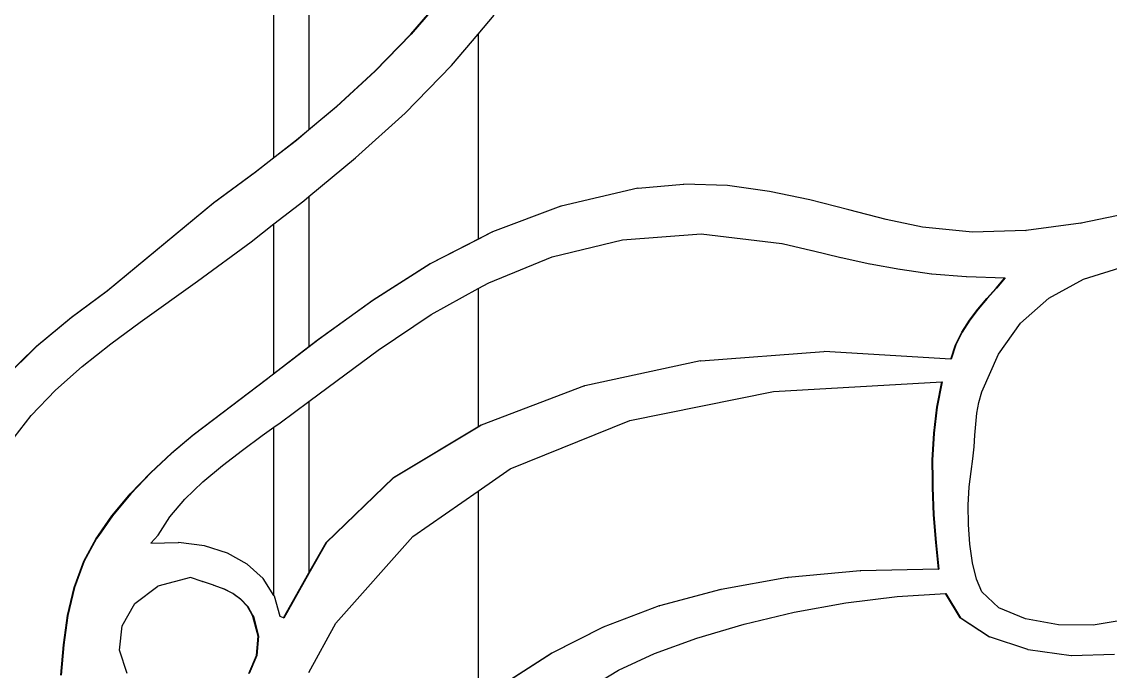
# Model space of a CAD drawing. Header units: inches. Extents: x -343 to 13887, y -13069 to -746.
# Drawn here: x 3026.01 to 3040.47, y -9100.86 to -9092.24 of the extents above; entities that cross this region are included whole.
import ezdxf

# ---------------------------------------------------------------- set-up
doc = ezdxf.new("R2010")
doc.units = ezdxf.units.IN
doc.header["$LTSCALE"] = 17
doc.header["$MEASUREMENT"] = 0
doc.layers.add('OUTLINE', color=1, linetype='Continuous', lineweight=25)

# ---------------------------------------------------------------- blocks, each defined once
blk = doc.blocks.new('kk')
for p, q in [((-1720.193, -2501.977), (-1720.193, -2492.516)), ((-1719.728, -2492.609), (-1719.728, -2501.605)), ((-1718.374, -2500.341), (-1717.932, -2499.822)), ((-1717.927, -2499.822), (-1718.37, -2500.341)), ((-1717.483, -2500.341), (-1717.268, -2500.089)), ((-1718.854, -2500.833), (-1718.374, -2500.341)), ((-1718.37, -2500.341), (-1718.85, -2500.833)), ((-1718.374, -2500.341), (-1718.37, -2500.341)), ((-1717.835, -2500.756), (-1717.483, -2500.341)), ((-1717.483, -2500.341), (-1717.483, -2503.061)), ((-1719.364, -2501.3), (-1718.854, -2500.833)), ((-1718.85, -2500.833), (-1719.36, -2501.3)), ((-1718.854, -2500.833), (-1718.85, -2500.833)), ((-1718.452, -2501.387), (-1717.835, -2500.756)), ((-1719.36, -2501.3), (-1719.892, -2501.746)), ((-1719.728, -2501.605), (-1719.364, -2501.3)), ((-1719.364, -2501.3), (-1719.36, -2501.3)), ((-1719.109, -2501.984), (-1718.452, -2501.387)), ((-1719.896, -2501.746), (-1719.728, -2501.605)), ((-1719.892, -2501.746), (-1720.438, -2502.171)), ((-1720.193, -2501.977), (-1719.896, -2501.746)), ((-1719.896, -2501.746), (-1719.892, -2501.746)), ((-1720.443, -2502.171), (-1720.193, -2501.977)), ((-1719.728, -2502.497), (-1719.109, -2501.984)), ((-1720.997, -2502.581), (-1720.443, -2502.171)), ((-1720.438, -2502.171), (-1720.993, -2502.581)), ((-1720.443, -2502.171), (-1720.438, -2502.171)), ((-1715.36, -2502.386), (-1716.379, -2502.624)), ((-1715.36, -2502.386), (-1715.355, -2502.386)), ((-1715.355, -2502.386), (-1714.756, -2502.33)), ((-1714.756, -2502.33), (-1714.752, -2502.33)), ((-1714.751, -2502.33), (-1714.752, -2502.33)), ((-1714.171, -2502.351), (-1714.751, -2502.33)), ((-1713.614, -2502.428), (-1714.171, -2502.351)), ((-1713.078, -2502.542), (-1713.614, -2502.428)), ((-1722.407, -2503.748), (-1720.997, -2502.581)), ((-1720.993, -2502.581), (-1722.402, -2503.748)), ((-1720.997, -2502.581), (-1720.993, -2502.581)), ((-1720.193, -2502.86), (-1719.795, -2502.553)), ((-1719.795, -2502.553), (-1719.728, -2502.497)), ((-1719.728, -2502.497), (-1719.728, -2504.49)), ((-1712.561, -2502.673), (-1713.078, -2502.542)), ((-1716.383, -2502.624), (-1717.292, -2502.965)), ((-1716.383, -2502.624), (-1716.379, -2502.624)), ((-1712.063, -2502.8), (-1712.561, -2502.673)), ((-1708.771, -2502.703), (-1709.475, -2502.852)), ((-1720.498, -2503.096), (-1720.193, -2502.86)), ((-1720.193, -2504.848), (-1720.193, -2502.86)), ((-1711.581, -2502.905), (-1712.063, -2502.8)), ((-1709.48, -2502.852), (-1710.203, -2502.947)), ((-1709.48, -2502.852), (-1709.475, -2502.852)), ((-1717.292, -2502.965), (-1718.118, -2503.389)), ((-1717.483, -2503.061), (-1717.297, -2502.965)), ((-1717.297, -2502.965), (-1717.292, -2502.965)), ((-1715.565, -2503.072), (-1714.519, -2502.992)), ((-1714.519, -2502.992), (-1713.449, -2503.121)), ((-1710.916, -2502.97), (-1711.581, -2502.905)), ((-1710.207, -2502.947), (-1710.916, -2502.97)), ((-1710.207, -2502.947), (-1710.203, -2502.947)), ((-1721.208, -2503.619), (-1720.498, -2503.096)), ((-1718.122, -2503.389), (-1717.483, -2503.061)), ((-1716.5, -2503.299), (-1715.565, -2503.072)), ((-1713.449, -2503.121), (-1713.444, -2503.121)), ((-1713.444, -2503.121), (-1713.05, -2503.213)), ((-1717.341, -2503.641), (-1716.5, -2503.299)), ((-1713.05, -2503.213), (-1713.045, -2503.213)), ((-1713.045, -2503.213), (-1712.665, -2503.304)), ((-1712.665, -2503.304), (-1712.66, -2503.304)), ((-1712.66, -2503.304), (-1712.28, -2503.388)), ((-1718.882, -2503.872), (-1718.122, -2503.389)), ((-1718.118, -2503.389), (-1718.878, -2503.872)), ((-1718.122, -2503.389), (-1718.118, -2503.389)), ((-1712.28, -2503.388), (-1712.276, -2503.388)), ((-1712.276, -2503.388), (-1711.883, -2503.462)), ((-1711.883, -2503.462), (-1711.879, -2503.462)), ((-1711.879, -2503.462), (-1711.461, -2503.521)), ((-1709.442, -2503.593), (-1708.89, -2503.419)), ((-1711.461, -2503.521), (-1711.456, -2503.521)), ((-1711.456, -2503.521), (-1711, -2503.56)), ((-1711, -2503.56), (-1710.995, -2503.56)), ((-1710.995, -2503.56), (-1710.486, -2503.575)), ((-1710.604, -2503.713), (-1710.486, -2503.575)), ((-1710.482, -2503.575), (-1710.599, -2503.713)), ((-1710.486, -2503.575), (-1710.482, -2503.575)), ((-1709.903, -2503.845), (-1709.442, -2503.593)), ((-1722.884, -2504.105), (-1722.407, -2503.748)), ((-1722.402, -2503.748), (-1722.88, -2504.105)), ((-1722.407, -2503.748), (-1722.402, -2503.748)), ((-1721.97, -2504.163), (-1721.208, -2503.619)), ((-1718.106, -2504.065), (-1717.483, -2503.72)), ((-1717.483, -2503.72), (-1717.341, -2503.641)), ((-1717.483, -2503.72), (-1717.483, -2505.557)), ((-1710.725, -2503.85), (-1710.604, -2503.713)), ((-1710.599, -2503.713), (-1710.721, -2503.85)), ((-1710.604, -2503.713), (-1710.599, -2503.713)), ((-1719.6, -2504.392), (-1718.882, -2503.872)), ((-1718.878, -2503.872), (-1719.595, -2504.392)), ((-1718.882, -2503.872), (-1718.878, -2503.872)), ((-1710.845, -2503.991), (-1710.725, -2503.85)), ((-1710.721, -2503.85), (-1710.841, -2503.991)), ((-1710.725, -2503.85), (-1710.721, -2503.85)), ((-1710.278, -2504.176), (-1709.903, -2503.845)), ((-1710.958, -2504.139), (-1710.845, -2503.991)), ((-1710.841, -2503.991), (-1710.954, -2504.139)), ((-1710.845, -2503.991), (-1710.841, -2503.991)), ((-1723.35, -2504.489), (-1722.884, -2504.105)), ((-1722.88, -2504.105), (-1723.345, -2504.489)), ((-1722.884, -2504.105), (-1722.88, -2504.105)), ((-1722.36, -2504.451), (-1721.97, -2504.163)), ((-1718.81, -2504.538), (-1718.106, -2504.065)), ((-1711.059, -2504.297), (-1710.958, -2504.139)), ((-1710.954, -2504.139), (-1711.055, -2504.297)), ((-1710.958, -2504.139), (-1710.954, -2504.139)), ((-1710.573, -2504.59), (-1710.278, -2504.176)), ((-1711.143, -2504.468), (-1711.059, -2504.297)), ((-1711.055, -2504.297), (-1711.138, -2504.468)), ((-1711.059, -2504.297), (-1711.055, -2504.297)), ((-1722.739, -2504.753), (-1722.36, -2504.451)), ((-1719.595, -2504.392), (-1720.293, -2504.928)), ((-1719.728, -2504.49), (-1719.6, -2504.392)), ((-1719.6, -2504.392), (-1719.595, -2504.392)), ((-1711.203, -2504.656), (-1711.143, -2504.468)), ((-1711.138, -2504.468), (-1711.199, -2504.656)), ((-1711.143, -2504.468), (-1711.138, -2504.468)), ((-1723.783, -2504.911), (-1723.35, -2504.489)), ((-1723.345, -2504.489), (-1723.778, -2504.911)), ((-1723.35, -2504.489), (-1723.345, -2504.489)), ((-1720.193, -2504.848), (-1719.728, -2504.49)), ((-1719.472, -2505.027), (-1718.81, -2504.538)), ((-1714.526, -2504.68), (-1712.89, -2504.556)), ((-1712.89, -2504.556), (-1712.888, -2504.557)), ((-1712.886, -2504.556), (-1712.888, -2504.557)), ((-1711.203, -2504.656), (-1712.886, -2504.556)), ((-1710.792, -2505.089), (-1710.573, -2504.59)), ((-1723.096, -2505.07), (-1722.739, -2504.753)), ((-1714.53, -2504.68), (-1716.063, -2505.012)), ((-1714.53, -2504.68), (-1714.526, -2504.68)), ((-1711.199, -2504.656), (-1711.203, -2504.656)), ((-1720.297, -2504.928), (-1720.193, -2504.848)), ((-1720.997, -2505.456), (-1720.297, -2504.928)), ((-1720.293, -2504.928), (-1720.993, -2505.456)), ((-1720.297, -2504.928), (-1720.293, -2504.928)), ((-1719.728, -2505.217), (-1719.472, -2505.027)), ((-1716.068, -2505.012), (-1717.441, -2505.535)), ((-1716.068, -2505.012), (-1716.063, -2505.012)), ((-1713.561, -2505.085), (-1711.323, -2504.959)), ((-1711.391, -2505.292), (-1711.323, -2504.959)), ((-1711.318, -2504.959), (-1711.386, -2505.292)), ((-1711.323, -2504.959), (-1711.318, -2504.959)), ((-1723.417, -2505.405), (-1723.096, -2505.07)), ((-1715.466, -2505.469), (-1713.561, -2505.085)), ((-1710.832, -2505.232), (-1710.792, -2505.089)), ((-1720.109, -2505.5), (-1719.728, -2505.217)), ((-1719.728, -2505.217), (-1719.728, -2507.495)), ((-1711.432, -2505.639), (-1711.391, -2505.292)), ((-1711.386, -2505.292), (-1711.428, -2505.639)), ((-1711.391, -2505.292), (-1711.386, -2505.292)), ((-1710.858, -2505.375), (-1710.832, -2505.232)), ((-1723.644, -2505.697), (-1723.417, -2505.405)), ((-1721.272, -2505.667), (-1720.997, -2505.456)), ((-1720.993, -2505.456), (-1721.267, -2505.667)), ((-1720.997, -2505.456), (-1720.993, -2505.456)), ((-1717.055, -2506.112), (-1715.466, -2505.469)), ((-1710.874, -2505.52), (-1710.858, -2505.375)), ((-1720.35, -2505.672), (-1720.193, -2505.56)), ((-1720.193, -2505.56), (-1720.109, -2505.5)), ((-1720.193, -2507.793), (-1720.193, -2505.56)), ((-1718.609, -2506.234), (-1717.483, -2505.557)), ((-1717.441, -2505.535), (-1718.604, -2506.234)), ((-1717.483, -2505.557), (-1717.446, -2505.535)), ((-1717.446, -2505.535), (-1717.441, -2505.535)), ((-1710.885, -2505.667), (-1710.874, -2505.52)), ((-1721.554, -2505.906), (-1721.272, -2505.667)), ((-1721.267, -2505.667), (-1721.549, -2505.906)), ((-1721.272, -2505.667), (-1721.267, -2505.667)), ((-1720.61, -2505.863), (-1720.35, -2505.672)), ((-1711.451, -2505.996), (-1711.432, -2505.639)), ((-1711.428, -2505.639), (-1711.446, -2505.996)), ((-1711.432, -2505.639), (-1711.428, -2505.639)), ((-1710.896, -2505.82), (-1710.885, -2505.667)), ((-1721.834, -2506.167), (-1721.554, -2505.906)), ((-1721.549, -2505.906), (-1721.829, -2506.167)), ((-1721.554, -2505.906), (-1721.549, -2505.906)), ((-1720.877, -2506.068), (-1720.61, -2505.863)), ((-1710.911, -2505.98), (-1710.896, -2505.82)), ((-1721.137, -2506.286), (-1720.877, -2506.068)), ((-1711.451, -2505.996), (-1711.446, -2505.996)), ((-1711.45, -2506.258), (-1711.451, -2505.996)), ((-1711.446, -2505.996), (-1711.445, -2506.258)), ((-1710.936, -2506.148), (-1710.911, -2505.98)), ((-1721.834, -2506.167), (-1722.101, -2506.446)), ((-1721.829, -2506.167), (-1722.096, -2506.446)), ((-1721.834, -2506.167), (-1721.829, -2506.167)), ((-1717.483, -2506.409), (-1717.055, -2506.112)), ((-1710.961, -2506.354), (-1710.936, -2506.148)), ((-1721.375, -2506.514), (-1721.137, -2506.286)), ((-1719.501, -2507.092), (-1718.609, -2506.234)), ((-1718.604, -2506.234), (-1719.496, -2507.092)), ((-1718.609, -2506.234), (-1718.604, -2506.234)), ((-1711.445, -2506.258), (-1711.45, -2506.258)), ((-1711.45, -2506.36), (-1711.45, -2506.258)), ((-1711.445, -2506.258), (-1711.445, -2506.36)), ((-1710.973, -2506.594), (-1710.961, -2506.354)), ((-1722.344, -2506.737), (-1722.101, -2506.446)), ((-1722.096, -2506.446), (-1722.339, -2506.737)), ((-1722.101, -2506.446), (-1722.096, -2506.446)), ((-1718.349, -2507.01), (-1717.483, -2506.409)), ((-1717.483, -2506.409), (-1717.483, -2509.275)), ((-1711.45, -2506.36), (-1711.445, -2506.36)), ((-1711.433, -2506.725), (-1711.45, -2506.36)), ((-1711.445, -2506.36), (-1711.429, -2506.725)), ((-1721.578, -2506.75), (-1721.375, -2506.514)), ((-1710.97, -2506.853), (-1710.973, -2506.594)), ((-1722.524, -2506.995), (-1722.344, -2506.737)), ((-1722.339, -2506.737), (-1722.521, -2506.997)), ((-1722.344, -2506.737), (-1722.339, -2506.737)), ((-1721.733, -2506.992), (-1721.578, -2506.75)), ((-1711.433, -2506.725), (-1711.429, -2506.725)), ((-1711.406, -2507.089), (-1711.433, -2506.725)), ((-1711.429, -2506.725), (-1711.401, -2507.089)), ((-1710.951, -2507.114), (-1710.97, -2506.853)), ((-1722.717, -2507.337), (-1722.553, -2507.036)), ((-1722.548, -2507.036), (-1722.712, -2507.337)), ((-1722.553, -2507.036), (-1722.524, -2506.995)), ((-1722.553, -2507.036), (-1722.548, -2507.036)), ((-1722.521, -2506.997), (-1722.548, -2507.036)), ((-1722.521, -2506.997), (-1722.524, -2506.995)), ((-1721.829, -2507.1), (-1721.733, -2506.992)), ((-1719.37, -2508.164), (-1718.349, -2507.01)), ((-1721.829, -2507.1), (-1721.464, -2507.09)), ((-1721.464, -2507.09), (-1721.46, -2507.09)), ((-1721.117, -2507.135), (-1721.46, -2507.09)), ((-1720.81, -2507.233), (-1721.117, -2507.135)), ((-1719.728, -2507.495), (-1719.501, -2507.092)), ((-1719.496, -2507.092), (-1719.728, -2507.503)), ((-1719.501, -2507.092), (-1719.496, -2507.092)), ((-1711.406, -2507.089), (-1711.401, -2507.089)), ((-1711.37, -2507.446), (-1711.406, -2507.089)), ((-1711.401, -2507.089), (-1711.366, -2507.446)), ((-1710.916, -2507.361), (-1710.951, -2507.114)), ((-1722.848, -2507.69), (-1722.717, -2507.337)), ((-1722.712, -2507.337), (-1722.843, -2507.69)), ((-1722.717, -2507.337), (-1722.712, -2507.337)), ((-1720.547, -2507.378), (-1720.81, -2507.233)), ((-1710.863, -2507.578), (-1710.916, -2507.361)), ((-1720.336, -2507.569), (-1720.547, -2507.378)), ((-1720.065, -2508.093), (-1719.728, -2507.495)), ((-1719.728, -2507.503), (-1720.061, -2508.094)), ((-1719.728, -2507.495), (-1719.728, -2507.503)), ((-1712.41, -2507.467), (-1713.367, -2507.557)), ((-1712.41, -2507.467), (-1712.405, -2507.467)), ((-1711.37, -2507.446), (-1712.405, -2507.467)), ((-1711.37, -2507.446), (-1711.366, -2507.446)), ((-1721.303, -2507.554), (-1721.736, -2507.672)), ((-1721.145, -2507.608), (-1721.303, -2507.554)), ((-1721.145, -2507.608), (-1721.14, -2507.608)), ((-1720.996, -2507.656), (-1721.14, -2507.608)), ((-1720.996, -2507.656), (-1720.991, -2507.656)), ((-1720.991, -2507.656), (-1720.861, -2507.707)), ((-1720.193, -2507.793), (-1720.336, -2507.569)), ((-1713.372, -2507.557), (-1714.256, -2507.714)), ((-1713.372, -2507.557), (-1713.367, -2507.557)), ((-1710.792, -2507.748), (-1710.863, -2507.578)), ((-1722.933, -2508.061), (-1722.848, -2507.69)), ((-1722.843, -2507.69), (-1722.929, -2508.061)), ((-1722.848, -2507.69), (-1722.843, -2507.69)), ((-1722.039, -2507.901), (-1721.736, -2507.672)), ((-1720.741, -2507.767), (-1720.861, -2507.707)), ((-1720.861, -2507.707), (-1720.857, -2507.707)), ((-1720.857, -2507.707), (-1720.736, -2507.767)), ((-1720.741, -2507.767), (-1720.736, -2507.767)), ((-1720.636, -2507.843), (-1720.741, -2507.767)), ((-1720.736, -2507.767), (-1720.631, -2507.843)), ((-1720.187, -2507.802), (-1720.193, -2507.793)), ((-1720.109, -2508.073), (-1720.187, -2507.802)), ((-1714.26, -2507.714), (-1715.072, -2507.934)), ((-1714.26, -2507.714), (-1714.256, -2507.714)), ((-1711.919, -2507.808), (-1711.275, -2507.77)), ((-1711.08, -2508.093), (-1711.275, -2507.77)), ((-1711.275, -2507.77), (-1711.27, -2507.77)), ((-1711.27, -2507.77), (-1711.075, -2508.093)), ((-1710.569, -2507.96), (-1710.792, -2507.748)), ((-1722.209, -2508.198), (-1722.039, -2507.901)), ((-1720.636, -2507.843), (-1720.631, -2507.843)), ((-1720.546, -2507.943), (-1720.636, -2507.843)), ((-1720.631, -2507.843), (-1720.541, -2507.943)), ((-1720.546, -2507.943), (-1720.541, -2507.943)), ((-1720.483, -2508.053), (-1720.546, -2507.943)), ((-1720.541, -2507.943), (-1720.477, -2508.056)), ((-1715.077, -2507.934), (-1715.821, -2508.217)), ((-1715.077, -2507.934), (-1715.072, -2507.934)), ((-1713.283, -2508.018), (-1712.597, -2507.893)), ((-1712.597, -2507.893), (-1711.919, -2507.808)), ((-1722.987, -2508.449), (-1722.933, -2508.061)), ((-1722.929, -2508.061), (-1722.982, -2508.449)), ((-1722.933, -2508.061), (-1722.929, -2508.061)), ((-1720.477, -2508.056), (-1720.483, -2508.053)), ((-1720.472, -2508.073), (-1720.483, -2508.053)), ((-1720.477, -2508.056), (-1720.467, -2508.073)), ((-1720.472, -2508.073), (-1720.467, -2508.073)), ((-1720.404, -2508.333), (-1720.472, -2508.073)), ((-1720.467, -2508.073), (-1720.399, -2508.333)), ((-1720.065, -2508.093), (-1720.109, -2508.073)), ((-1720.061, -2508.094), (-1720.065, -2508.093)), ((-1713.951, -2508.176), (-1713.283, -2508.018)), ((-1710.213, -2508.107), (-1710.569, -2507.96)), ((-1722.245, -2508.523), (-1722.209, -2508.198)), ((-1719.728, -2508.817), (-1719.37, -2508.164)), ((-1716.508, -2508.559), (-1715.825, -2508.217)), ((-1715.821, -2508.217), (-1716.503, -2508.559)), ((-1715.825, -2508.217), (-1715.821, -2508.217)), ((-1714.579, -2508.361), (-1713.951, -2508.176)), ((-1710.694, -2508.344), (-1711.08, -2508.093)), ((-1711.08, -2508.093), (-1711.075, -2508.093)), ((-1711.075, -2508.093), (-1710.689, -2508.344)), ((-1709.776, -2508.185), (-1710.213, -2508.107)), ((-1709.316, -2508.19), (-1709.776, -2508.185)), ((-1708.889, -2508.118), (-1709.316, -2508.19)), ((-1720.425, -2508.592), (-1720.404, -2508.333)), ((-1720.399, -2508.333), (-1720.42, -2508.592)), ((-1720.404, -2508.333), (-1720.399, -2508.333)), ((-1715.142, -2508.566), (-1714.579, -2508.361)), ((-1710.694, -2508.344), (-1710.689, -2508.344)), ((-1710.181, -2508.513), (-1710.689, -2508.344)), ((-1723.022, -2508.851), (-1722.987, -2508.449)), ((-1722.982, -2508.449), (-1723.017, -2508.851)), ((-1722.987, -2508.449), (-1722.982, -2508.449)), ((-1722.143, -2508.833), (-1722.245, -2508.523)), ((-1710.181, -2508.513), (-1710.176, -2508.513)), ((-1710.176, -2508.513), (-1709.606, -2508.593)), ((-1720.525, -2508.832), (-1720.425, -2508.592)), ((-1720.42, -2508.592), (-1720.521, -2508.832)), ((-1720.425, -2508.592), (-1720.42, -2508.592)), ((-1717.127, -2508.959), (-1716.508, -2508.559)), ((-1716.503, -2508.559), (-1717.123, -2508.959)), ((-1716.508, -2508.559), (-1716.503, -2508.559)), ((-1715.618, -2508.786), (-1715.142, -2508.566)), ((-1709.606, -2508.593), (-1709.602, -2508.593)), ((-1709.602, -2508.593), (-1709.032, -2508.573)), ((-1716.478, -2509.305), (-1715.618, -2508.786))]:
    blk.add_line(p, q)

msp = doc.modelspace()

# ---------------------------------------------------------------- block references
at = {"layer": 'OUTLINE'}
msp.add_blockref('kk', (4749.555, -6592.063), dxfattribs=at)

doc.saveas('drawing.dxf')
